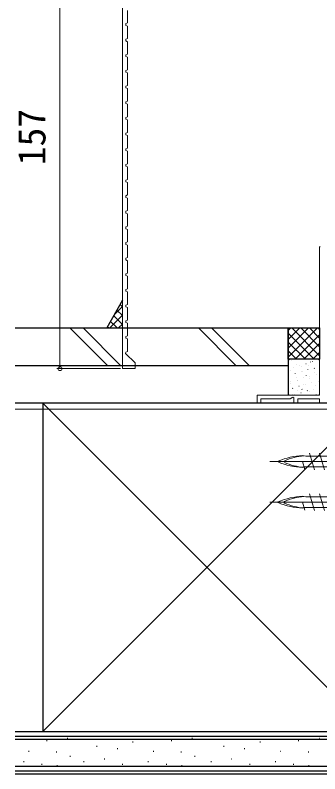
# Model space of a CAD drawing. Units: millimetres, scale not verified. Extents: x -525 to 525, y -785 to 780.
# Drawn here: x -381.9 to -284.5, y -84.3 to 158.1 of the extents above; entities that cross this region are included whole.
import ezdxf
from ezdxf.enums import TextEntityAlignment as Align

# ---------------------------------------------------------------- set-up
doc = ezdxf.new("R2010")
doc.units = ezdxf.units.MM
doc.header["$LTSCALE"] = 4
for name, color, linetype, lineweight in [('0-2_YKK_11', 30, 'Continuous', 18), ('0-3_YKK_12', 1, 'Continuous', 18), ('0-4_YKK_13', 4, 'Continuous', 18), ('0-5_YKK_D', 6, 'Continuous', 18)]:
    doc.layers.add(name, color=color, linetype=linetype, lineweight=lineweight)
doc.layers.add('0-7_YSS_K', color=3, linetype='Continuous')
doc.styles.add('ＭＳ ゴシック', font='')
doc.styles.get('ＭＳ ゴシック').set_extended_font_data('MS Gothic')

msp = doc.modelspace()

# ---------------------------------------------------------------- linework, layer by layer
at = {"layer": '0-2_YKK_11'}
for points in [[(-347.608, 202.155), (-347.608, 45.155), (-343.608, 45.155), (-343.608, 46.989), (-346.646, 50.027), (-346.552, 50.454), (-346.008, 50.655), (-346.008, 54.655), (-346.608, 54.876), (-346.608, 55.434), (-346.008, 55.655), (-346.008, 59.655), (-346.608, 59.876), (-346.608, 60.434), (-346.008, 60.655), (-346.008, 64.655), (-346.608, 64.876), (-346.608, 65.434), (-346.008, 65.655), (-346.008, 69.655), (-346.608, 69.876), (-346.608, 70.434), (-346.008, 70.655), (-346.008, 74.655), (-346.608, 74.876), (-346.608, 75.434), (-346.008, 75.655), (-346.008, 79.655), (-346.608, 79.876), (-346.608, 80.434), (-346.008, 80.655), (-346.008, 84.655), (-346.608, 84.876), (-346.608, 85.434), (-346.008, 85.655), (-346.008, 89.655), (-346.608, 89.876), (-346.608, 90.434), (-346.008, 90.655), (-346.008, 94.655)], [(-346.008, 140.655), (-346.008, 144.655), (-346.608, 144.876), (-346.608, 145.434), (-346.008, 145.655), (-346.008, 149.655), (-346.608, 149.876), (-346.608, 150.434), (-346.008, 150.655), (-346.008, 154.655), (-346.608, 154.876), (-346.608, 155.434), (-346.008, 155.655), (-346.008, 159.655)], [(-346.008, 94.655), (-346.608, 94.876), (-346.608, 95.434), (-346.008, 95.655), (-346.008, 99.655), (-346.608, 99.876), (-346.608, 100.434), (-346.008, 100.655), (-346.008, 104.655), (-346.608, 104.876), (-346.608, 105.434), (-346.008, 105.655), (-346.008, 109.655), (-346.608, 109.876), (-346.608, 110.434), (-346.008, 110.655), (-346.008, 114.655), (-346.608, 114.876), (-346.608, 115.434), (-346.008, 115.655), (-346.008, 119.655), (-346.608, 119.876), (-346.608, 120.434), (-346.008, 120.655), (-346.008, 124.655), (-346.608, 124.876), (-346.608, 125.434), (-346.008, 125.655), (-346.008, 129.655), (-346.608, 129.876), (-346.608, 130.434), (-346.008, 130.655), (-346.008, 134.655), (-346.608, 134.876), (-346.608, 135.434), (-346.008, 135.655), (-346.008, 139.655), (-346.608, 139.876), (-346.608, 140.434), (-346.008, 140.655)]]:
    msp.add_lwpolyline(points, dxfattribs=at)
at = {"layer": '0-2_YKK_11', "color": 4}
msp.add_lwpolyline([(-284.465, 84.241), (-284.606, 83.986), (-284.606, 36.652), (-304.606, 36.652), (-304.606, 34.152), (-303.406, 34.152), (-303.406, 35.452), (-294.052, 35.452), (-293.106, 35.998), (-292.806, 35.825), (-292.806, 34.152), (-291.606, 34.152), (-291.606, 35.452), (-284.606, 35.452), (-284.606, 34.152), (-259.606, 34.152)], dxfattribs=at)
at = {"layer": '0-3_YKK_12'}
msp.add_line((-381.94, 32.152), (-135.719, 32.158), dxfattribs=at)
at = {"layer": '0-4_YKK_13'}
for p, q in [((-294.603, 37.152), (-294.603, 47.649)), ((-294.103, 48.149), (-285.103, 48.149)), ((-293.656, 47.732), (-293.7, 47.756)), ((-292.122, 46.586), (-292.129, 46.594)), ((-290.988, 46.275), (-291.032, 46.299)), ((-288.911, 46.707), (-288.955, 46.731)), ((-288.128, 46.141), (-288.135, 46.148)), ((-287.462, 47.219), (-287.509, 47.307)), ((-286.887, 47.441), (-286.93, 47.465)), ((-286.309, 48.123), (-286.315, 48.131)), ((-284.81, 47.874), (-284.854, 47.898)), ((-284.603, 47.649), (-284.603, 37.152)), ((-293.942, 44.604), (-293.948, 44.611)), ((-293.013, 45.541), (-293.057, 45.565)), ((-292.421, 43.651), (-292.465, 43.675)), ((-290.351, 45.695), (-290.398, 45.783)), ((-290.345, 44.083), (-290.389, 44.107)), ((-289.914, 44.121), (-289.921, 44.128)), ((-288.32, 44.818), (-288.364, 44.841)), ((-286.244, 45.25), (-286.287, 45.274)), ((-286.153, 43.936), (-286.16, 43.943)), ((-294.446, 42.917), (-294.49, 42.941)), ((-291.967, 42.399), (-291.973, 42.406)), ((-291.778, 41.459), (-291.822, 41.483)), ((-291.734, 41.319), (-291.781, 41.407)), ((-289.754, 42.194), (-289.797, 42.218)), ((-288.845, 42.843), (-288.891, 42.932)), ((-287.972, 41.953), (-287.979, 41.961)), ((-287.677, 42.626), (-287.721, 42.65)), ((-285.652, 43.36), (-285.696, 43.384)), ((-293.855, 41.027), (-293.899, 41.051)), ((-293.786, 40.416), (-293.793, 40.424)), ((-293.212, 38.835), (-293.256, 38.859)), ((-291.187, 39.57), (-291.231, 39.594)), ((-289.758, 39.933), (-289.765, 39.941)), ((-289.11, 40.002), (-289.154, 40.026)), ((-287.086, 40.736), (-287.13, 40.76)), ((-285.997, 39.748), (-286.004, 39.756)), ((-285.009, 41.168), (-285.053, 41.192)), ((-285.103, 36.652), (-294.103, 36.652)), ((-293.117, 36.943), (-293.164, 37.031)), ((-292.62, 36.946), (-292.664, 36.97)), ((-291.811, 38.211), (-291.818, 38.219)), ((-290.544, 37.378), (-290.588, 37.402)), ((-290.227, 38.467), (-290.274, 38.556)), ((-288.519, 38.112), (-288.563, 38.136)), ((-287.817, 37.766), (-287.823, 37.773)), ((-286.443, 38.545), (-286.487, 38.568)), ((-285.851, 36.655), (-285.895, 36.679)), ((-285.658, 36.813), (-285.705, 36.902)), ((-289.962, 17.355), (-289.013, 17.13)), ((-236.794, 17.13), (-289.013, 17.13)), ((-286.211, 12.805), (-287.853, 18.105)), ((-283.031, 12.805), (-284.673, 18.105)), ((-195.462, 15.455), (-300.462, 15.455)), ((-289.311, 12.945), (-290.088, 15.455)), ((-289.962, 13.555), (-289.529, 13.649)), ((-238.813, 13.781), (-289.57, 13.781)), ((-286.211, -0.195), (-287.853, 5.105)), ((-283.031, -0.195), (-284.673, 5.105)), ((-195.462, 2.455), (-300.462, 2.455)), ((-289.311, -0.055), (-290.088, 2.455)), ((-289.962, 4.355), (-289.013, 4.13)), ((-236.794, 4.13), (-289.013, 4.13)), ((-289.962, 0.555), (-289.529, 0.649)), ((-238.813, 0.781), (-289.57, 0.781))]:
    msp.add_line(p, q, dxfattribs=at)
for centre, radius, start, end in [((-294.103, 47.649), 0.5, 90, 180), ((-285.103, 47.649), 0.5, 0, 90), ((-294.103, 37.152), 0.5, 180, 270), ((-285.103, 37.152), 0.5, 270, 0), ((-289.015, -5.26), 22.635, 92.39615, 113.10664), ((-288.459, -0.429), 17.748, 93.82521, 114.39311), ((-289.015, 36.171), 22.635, 246.89336, 267.60385), ((-288.459, 31.34), 17.748, 245.60689, 266.19629), ((-297.845, 2.455), 0.117, 117.35017, 242.64983), ((-289.015, -18.26), 22.635, 92.39615, 113.10664), ((-295.65, 2.455), 0.312, 116.38444, 243.61556), ((-288.459, -13.429), 17.748, 93.82521, 114.39311), ((-289.015, 23.171), 22.635, 246.89336, 267.60385), ((-288.459, 18.34), 17.748, 245.60689, 266.19629)]:
    msp.add_arc(centre, radius, start, end, dxfattribs=at)
at = {"layer": '0-5_YKK_D', "color": 30}
for p, q in [((-367.608, 45.155), (-367.608, 202.155)), ((-348.308, 45.155), (-368.608, 45.155))]:
    msp.add_line(p, q, dxfattribs=at)
msp.add_circle((-367.608, 45.155), 0.637, dxfattribs=at)
at = {"layer": '0-7_YSS_K'}
for p, q in [((-347.608, 67.077), (-352.608, 58.152)), ((-347.608, 64.923), (-348.381, 65.697)), ((-347.608, 65.066), (-350.17, 62.503)), ((-347.608, 62.095), (-349.397, 63.884)), ((-347.608, 62.237), (-351.693, 58.152)), ((-347.608, 59.266), (-350.412, 62.071)), ((-352.15, 58.152), (-352.444, 58.445)), ((-349.322, 58.152), (-351.428, 60.258)), ((-347.608, 59.409), (-348.865, 58.152)), ((-381.94, 58.152), (-294.606, 58.152)), ((-364.467, 58.152), (-352.467, 46.152)), ((-348.224, 46.152), (-360.224, 58.152)), ((-323.37, 58.152), (-311.37, 46.152)), ((-307.127, 46.152), (-319.127, 58.152)), ((-294.606, 58.152), (-294.606, 46.152)), ((-294.606, 57.306), (-293.76, 58.152)), ((-294.606, 54.477), (-290.931, 58.152)), ((-294.606, 51.649), (-288.103, 58.152)), ((-294.606, 48.82), (-285.274, 58.152)), ((-286.301, 48.152), (-294.606, 56.457)), ((-284.606, 49.285), (-293.473, 58.152)), ((-292.446, 48.152), (-284.606, 55.992)), ((-284.606, 52.114), (-290.644, 58.152)), ((-284.606, 54.942), (-287.816, 58.152)), ((-284.606, 57.771), (-284.987, 58.152)), ((-289.129, 48.152), (-294.606, 53.629)), ((-289.617, 48.152), (-284.606, 53.164)), ((-291.958, 48.152), (-294.606, 50.8)), ((-286.789, 48.152), (-284.606, 50.335)), ((-268.106, 34.152), (-373.106, -70.848)), ((-373.106, 34.152), (-268.106, -70.848)), ((-373.106, 34.152), (-373.106, -70.848)), ((-381.94, -70.848), (-259.606, -70.848)), ((-381.94, -72.348), (-259.606, -72.348)), ((-259.606, -73.348), (-381.94, -73.348)), ((-375.801, -73.414), (-376.001, -73.414)), ((-371.71, -73.847), (-371.91, -73.847)), ((-365.084, -73.067), (-365.284, -73.067)), ((-360.696, -73.414), (-360.896, -73.414)), ((-344.213, -74.238), (-344.413, -74.238)), ((-335.972, -73.414), (-336.172, -73.414)), ((-331.881, -73.847), (-332.081, -73.847)), ((-325.254, -73.067), (-325.454, -73.067)), ((-320.03, -73.414), (-320.23, -73.414)), ((-303.546, -74.238), (-303.746, -74.238)), ((-295.305, -73.414), (-295.505, -73.414)), ((-291.214, -73.847), (-291.414, -73.847)), ((-284.587, -73.067), (-284.787, -73.067)), ((-377.449, -77.21), (-377.649, -77.21)), ((-368.592, -77.465), (-368.792, -77.465)), ((-355.751, -75.562), (-355.951, -75.562)), ((-349.158, -76.386), (-349.358, -76.386)), ((-337.62, -77.21), (-337.82, -77.21)), ((-328.762, -77.465), (-328.962, -77.465)), ((-315.085, -75.562), (-315.285, -75.562)), ((-308.491, -76.386), (-308.691, -76.386)), ((-296.953, -77.21), (-297.153, -77.21)), ((-288.095, -77.465), (-288.295, -77.465)), ((-364.263, -78.859), (-364.463, -78.859)), ((-353.279, -79.683), (-353.479, -79.683)), ((-324.433, -78.859), (-324.633, -78.859)), ((-312.612, -79.683), (-312.812, -79.683)), ((-381.94, -81.848), (-259.606, -81.848)), ((-379.098, -80.507), (-379.298, -80.507)), ((-373.329, -81.331), (-373.529, -81.331)), ((-368.402, -81.753), (-368.602, -81.753)), ((-359.872, -80.507), (-360.072, -80.507)), ((-347.51, -81.331), (-347.71, -81.331)), ((-339.268, -80.507), (-339.468, -80.507)), ((-333.499, -81.331), (-333.699, -81.331)), ((-328.573, -81.753), (-328.772, -81.753)), ((-319.205, -80.507), (-319.405, -80.507)), ((-306.843, -81.331), (-307.043, -81.331)), ((-298.601, -80.507), (-298.801, -80.507)), ((-292.832, -81.331), (-293.032, -81.331)), ((-287.906, -81.753), (-288.106, -81.753)), ((-381.94, -83.348), (-259.606, -83.348)), ((-381.94, -84.348), (-259.606, -84.348))]:
    msp.add_line(p, q, dxfattribs=at)
msp.add_lwpolyline([(-294.606, 58.152), (-284.606, 58.152), (-284.606, 48.152), (-294.606, 48.152)], close=True, dxfattribs=at)
for points in [[(-381.94, 46.152), (-294.606, 46.152), (-294.606, 36.652)], [(-381.94, -70.848), (-268.106, -70.848), (-268.106, 34.152), (-381.94, 34.152)]]:
    msp.add_lwpolyline(points, dxfattribs=at)

# ---------------------------------------------------------------- texts
at = {"layer": '0-5_YKK_D', "color": 30, "style": 'ＭＳ ゴシック'}
msp.add_text('157', height=8.798, rotation=90, dxfattribs=at).set_placement((-369.608, 110.189), align=Align.BOTTOM_LEFT)

doc.saveas('drawing.dxf')
